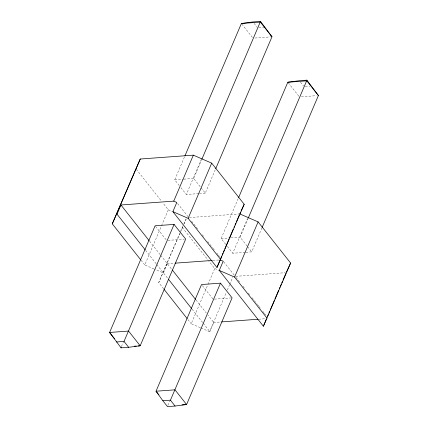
<?xml version="1.0" encoding="UTF-8"?>
<svg xmlns="http://www.w3.org/2000/svg" width="428" height="428" viewBox="0 0 428 428"><rect width="100%" height="100%" fill="white"/><g stroke="black" fill="none" stroke-linecap="round" stroke-linejoin="round"><path stroke-width="0.32" stroke-dasharray="2.14 1.6" d="M179.279 185.581L174.72 179.808L184.655 156.514M153.957 268.955L144.787 264.964L161.26 226.342M161.522 225.727L168.322 209.79L162.972 203.022M121.472 346.536L123.307 342.245M198.752 193.595L186.324 194.499L201.23 159.553M215.225 169.82L205.29 193.119L193.686 178.428L201.529 160.035M163.651 288.836L158.713 282.587L179.632 233.544M180.68 231.093L186.661 217.772M180.129 233.1L158.713 282.587M180.386 232.484L183.002 226.353M184.051 223.903L186.143 218.997M167.364 263.728L163.442 272.925L154.572 269.223M225.7 244.335L221.142 238.562L238.139 198.715M200.379 327.709L191.209 323.718L207.682 285.091M207.944 284.481L214.744 268.538L208.575 260.732M167.894 405.289L169.729 400.999M245.174 252.343L232.746 253.248L247.651 218.307M247.154 246.1L240.108 237.182L247.951 218.788M200.989 327.976L209.549 331.7L226.289 292.463M227.332 290.013L229.424 285.107M229.686 284.497L232.827 277.135M209.549 331.7L209.864 331.679L213.786 322.482L207.981 315.136M245.827 252.295L251.712 251.867L261.909 227.958M258.833 27.734L263.889 27.365M254.97 38.022L270.662 36.883M305.255 86.488L309.679 86.167M301.387 96.776L316.431 95.679M174.72 179.808L183.221 179.188M183.874 179.145L193.686 178.428M199.405 193.547L205.29 193.119M189.32 217.579L239.766 213.909M168.022 240.381L184.372 239.193M221.142 238.562L230.296 237.893M230.949 237.85L240.108 237.182M167.054 263.75L174.624 263.199M212.898 260.417L220.153 259.887M235.742 276.333L285.524 272.706M214.444 299.135L230.794 297.947M213.476 322.503L221.046 321.952M258.656 319.213L265.916 318.689M168.322 209.79L171.992 211.384M214.744 268.538L219.024 270.405M254.088 23.422L257.18 27.339M300.51 82.176L303.602 86.092M241.815 24L252.59 37.643M288.237 82.754L299.012 96.396M247.566 246.624L251.712 251.867M180.937 187.678L186.324 194.499M227.359 246.432L232.746 253.248M177.615 203.509L187.919 216.547M191.626 221.244L198.223 229.59M202.342 234.806L203.578 236.368M207.703 241.585L212.646 247.844M213.058 248.368L214.294 249.936M216.771 253.066L218.007 254.628M218.419 255.152L219.655 256.714M223.625 261.738L234.341 275.3M235.989 277.387L240.52 283.127M242.997 286.257L244.233 287.819M248.352 293.036L249.588 294.603M252.065 297.733L257.009 303.992M257.421 304.511L258.656 306.079M259.068 306.598L260.304 308.165M262.781 311.295L264.017 312.857M264.429 313.382L265.665 314.944M136.238 169.183L161.329 200.935M182.248 227.412L208.163 260.208M155.519 226.316L166.299 239.953M202.358 285.588L213.133 299.231M149.543 241.173L160.318 254.81M160.73 255.334L171.922 269.501M195.965 299.926L206.323 313.039M145.622 250.369L156.397 264.006M156.809 264.531L168.001 278.698M192.038 309.123L202.819 322.76M203.23 323.284L209.864 331.679M141.085 260.278L144.787 264.964M187.919 319.55L191.209 323.718"/><path stroke-width="0.64" d="M121.065 347.846L109.605 332.46L155.107 225.786L174.073 224.406L185.677 239.097L140.181 345.77L128.651 347.295L121.065 347.846L121.215 347.151M184.917 155.899L241.403 23.476L252.927 21.951L260.513 21.4L201.791 159.425M238.664 197.485L287.819 82.23L299.349 80.705L306.935 80.154L248.213 218.178M140.673 259.759L112.291 223.833L140.245 159.018L193.344 155.155L211.689 163.138L244.185 204.263L216.969 267.473L172.869 211.662L176.791 202.465L173.736 201.133L120.942 204.975L117.021 214.171L145.204 249.845M112.291 223.833L140.245 159.018M173.736 201.133L193.344 155.155M174.073 224.406L124.013 341.421L116.427 341.972M220.65 259.443L188.154 218.312L211.689 163.138M215.749 168.595L271.973 36.787L260.513 21.4M216.969 267.473L221.725 256.206M222.244 254.981L223.031 253.141M223.555 251.915L224.342 250.075M224.861 248.85L229.044 239.043M229.569 237.818L233.228 229.231M234.014 227.396L234.539 226.166M235.058 224.941L235.844 223.1M236.368 221.875L239.247 215.134M240.595 212.101L239.766 213.909L258.111 221.891L290.607 263.017L263.391 326.227L219.291 270.416L223.213 261.219L220.153 259.887L220.891 258.282M220.495 283.159L170.435 400.175L162.849 400.726L156.027 391.213L201.529 284.54L220.495 283.159L232.099 297.851L186.597 404.524L175.073 406.049L167.487 406.6L162.849 400.726M267.072 318.197L234.576 277.066L258.111 221.891M262.171 227.348L318.395 95.54L306.935 80.154M263.391 326.227L266.264 319.486M267.623 316.185L268.41 314.35M268.928 313.119L269.715 311.284M270.239 310.054L274.423 300.247M274.942 299.022L278.607 290.441M279.388 288.6L279.912 287.375M280.436 286.145L281.223 284.31M281.742 283.079L282.528 281.244M283.052 280.014L285.925 273.273M241.146 210.892L244.185 204.263M286.466 272.058L290.607 263.017M241.403 23.476L260.363 22.096L271.973 36.787M287.819 82.23L306.785 80.849L318.395 95.54M116.71 214.193L117.021 214.171M175.282 263.15L212.234 260.465M221.704 321.904L257.998 319.261M134.29 346.199L136.254 346.054M138.217 345.915L140.181 345.77L128.571 331.079L109.605 332.46L114.581 338.757M182.023 404.856L186.597 404.524L174.993 389.833L156.027 391.213L158.932 394.889M172.869 211.662L188.154 218.312M219.291 270.416L234.576 277.066M120.942 204.975L149.126 240.648M172.34 270.025L195.548 299.402M168.418 279.222L191.626 308.599M164.063 289.355L187.095 318.512M124.013 341.421L128.651 347.295M170.435 400.175L175.073 406.049"/></g></svg>
